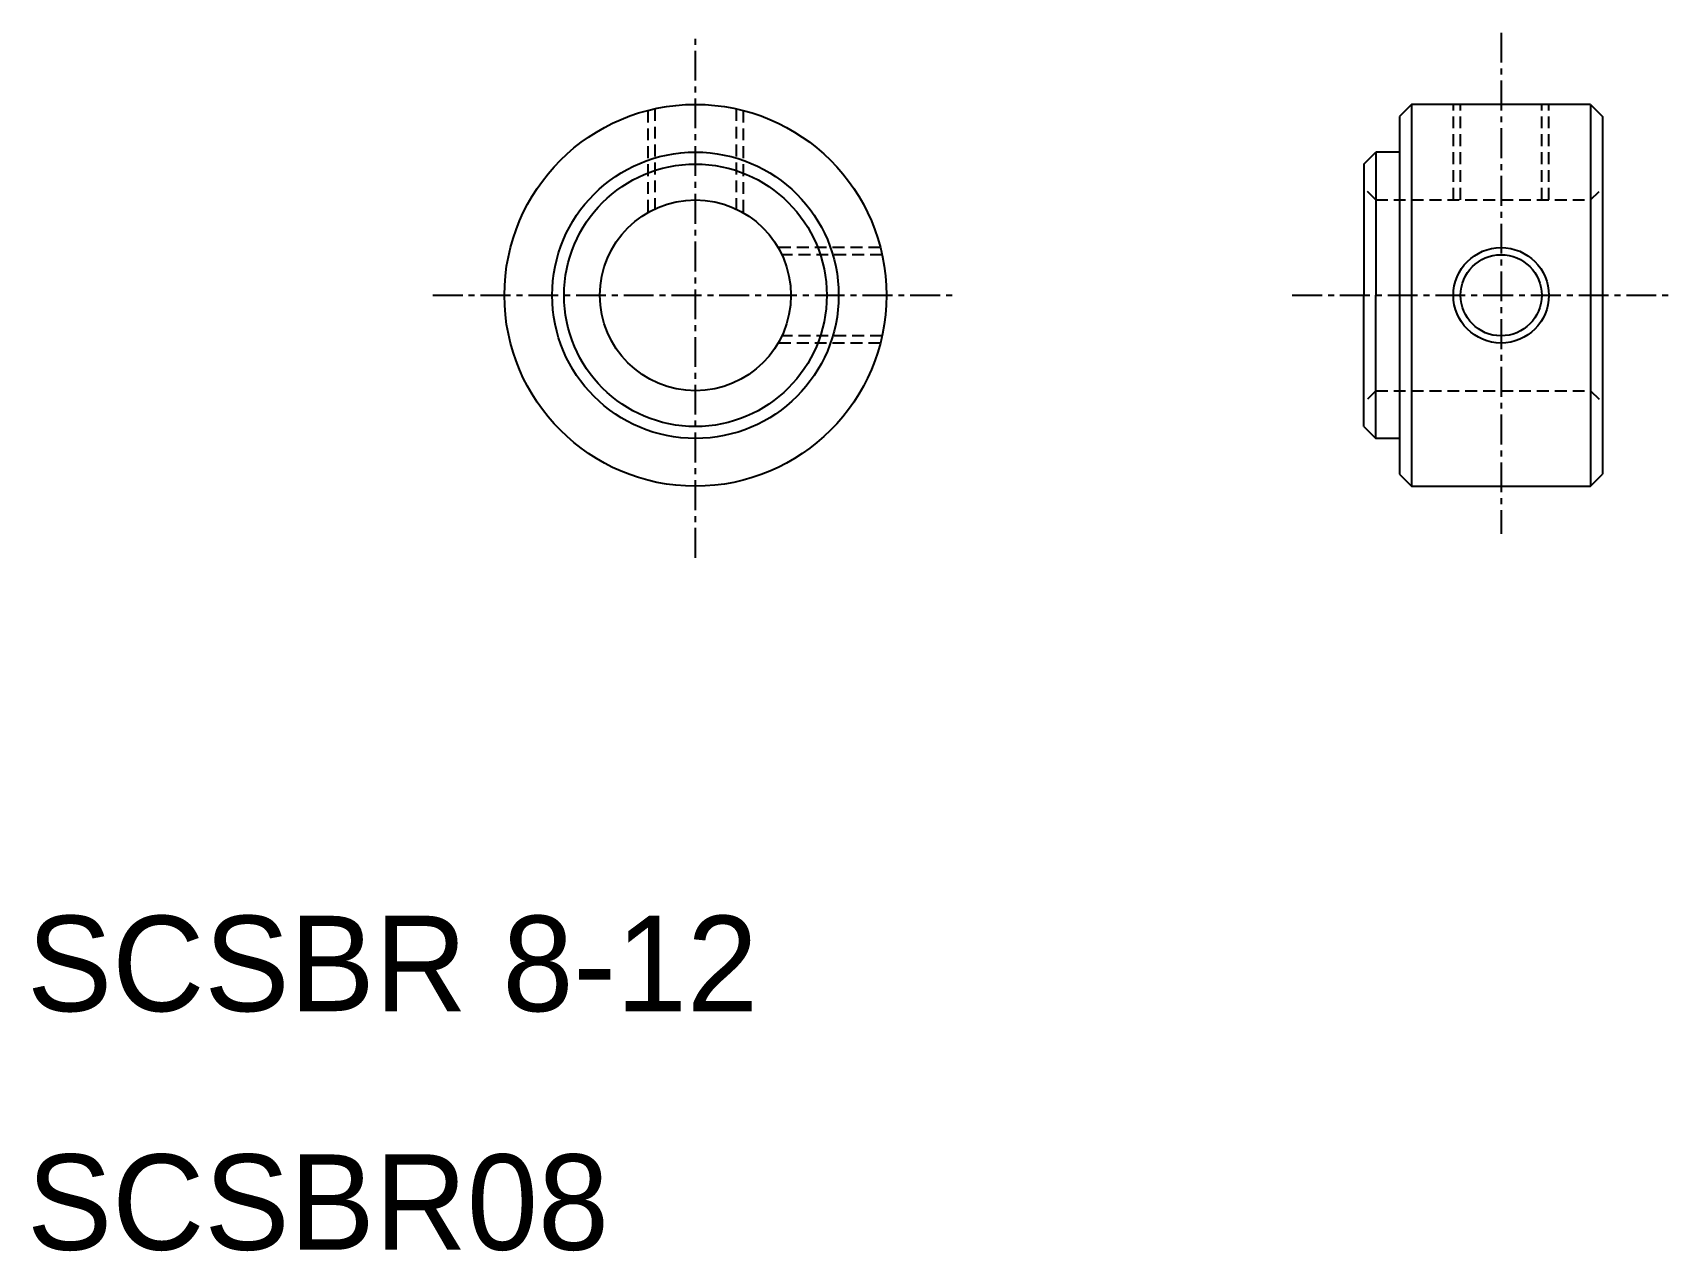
# Model space of a CAD drawing. Extents: x 10.2 to 79, y 9.9 to 61.
import ezdxf

# ---------------------------------------------------------------- set-up
doc = ezdxf.new("R2010")
doc.units = 0
doc.linetypes.add('CENTER', pattern=[2, 1.25, -0.25, 0.25, -0.25])
doc.linetypes.add('DASHED', pattern=[0.75, 0.5, -0.25])
doc.layers.get('0').update_dxf_attribs({"linetype": 'CONTINUOUS'})
doc.layers.add('CENTER', color=1, linetype='CENTER')

msp = doc.modelspace()

# ---------------------------------------------------------------- linework, layer by layer
at = {"color": 3, "linetype": 'DASHED'}
for p, q in [((36.3, 57.817), (36.3, 53.621)), ((39.7, 57.817), (39.7, 53.621)), ((69.75, 54), (69.75, 58)), ((70.05, 54), (70.05, 58)), ((73.45, 54), (73.45, 58)), ((73.75, 54), (73.75, 58)), ((36, 57.746), (36, 53.464)), ((40, 57.746), (40, 53.464)), ((66.5, 54), (66, 54.5)), ((75.5, 54), (76, 54.5)), ((66.5, 54), (75.5, 54)), ((45.746, 52), (41.464, 52)), ((45.817, 51.7), (41.621, 51.7)), ((45.817, 48.3), (41.621, 48.3)), ((45.746, 48), (41.464, 48)), ((66.5, 46), (66, 45.5)), ((66.5, 46), (75.5, 46)), ((75.5, 46), (76, 45.5))]:
    msp.add_line(p, q, dxfattribs=at)
at = {"color": 7, "linetype": 'CONTINUOUS'}
for p, q in [((68, 58), (67.5, 57.5)), ((75.5, 58), (68, 58)), ((68, 58), (68, 42)), ((75.5, 58), (76, 57.5)), ((75.5, 58), (75.5, 42)), ((67.5, 57.5), (67.5, 42.5)), ((76, 57.5), (76, 42.5)), ((66, 55.5), (66.5, 56)), ((66.5, 56), (66.5, 50)), ((67.5, 56), (66.5, 56)), ((66, 55.5), (66, 50)), ((66, 44.5), (66, 50)), ((66.5, 44), (66.5, 50)), ((66, 44.5), (66.5, 44)), ((67.5, 44), (66.5, 44)), ((67.5, 42.5), (68, 42)), ((68, 42), (75.5, 42)), ((75.5, 42), (76, 42.5))]:
    msp.add_line(p, q, dxfattribs=at)
for centre, radius in [((38, 50), 8), ((38, 50), 6), ((38, 50), 5.5), ((38, 50), 4), ((71.75, 50), 1.7)]:
    msp.add_circle(centre, radius, dxfattribs=at)
at = {"color": 3, "linetype": 'CONTINUOUS'}
msp.add_circle((71.75, 50), 2, dxfattribs=at)
at = {"layer": 'CENTER', "color": 1, "linetype": 'CENTER'}
for p, q in [((38, 39), (38, 61)), ((71.75, 61), (71.75, 40)), ((27, 50), (49, 50)), ((63, 50), (79, 50))]:
    msp.add_line(p, q, dxfattribs=at)

# ---------------------------------------------------------------- texts
at = {"color": 7, "linetype": 'CONTINUOUS'}
for s, p in [('SCSBR 8-12', (10, 20)), ('SCSBR08', (10, 10))]:
    msp.add_text(s, height=4, dxfattribs=at).set_placement(p)

doc.saveas('drawing.dxf')
